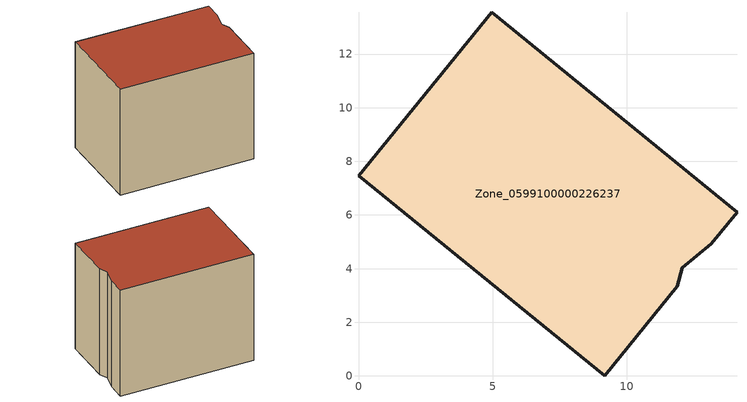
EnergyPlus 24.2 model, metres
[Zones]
Zone_0599100000226237
 floor ground (C_G): 12.07,4.04 11.88,3.34 9.19,0 0,7.46 4.96,13.56 14.12,6.1 13.16,4.92 z0
 wall outside (C_F): 13.16,4.92 14.12,6.1 4.96,13.56 0,7.46 9.19,0 11.88,3.34 12.07,4.04 13.16,4.92 z0:9.88
 roof outside (C_R): 11.88,3.34 12.07,4.04 13.16,4.92 14.12,6.1 4.96,13.56 0,7.46 9.19,0 z9.88
[BUILDING]
Pand.0599100000226237: North Axis=0; Terrain=City; Loads Convergence Tolerance Value=0.04; Temperature Convergence Tolerance Value=0.4; Solar Distribution=FullExterior; Maximum Number of Warmup Days=25; Minimum Number of Warmup Days=1
[Site:Location]
Rotterdam.The.Hague.AP_ZH_NLD Design_Conditions: Latitude=51.96; Longitude=4.45; Time Zone=1; Elevation=-4.5
[SITE:GROUNDTEMPERATURE:BUILDINGSURFACE]
18, 18, 18, 18, 18, 18, 18, 18, 18, 18, 18, 18
[MATERIAL] Thermal Absorptance=0.9; Solar Absorptance=0.7; Visible Absorptance=0.7
Name | Roughness | Thickness | Conductivity | Density | Specific Heat
G.TC.1975-1991 | MediumSmooth | 0.15 | 0.288461 | 540 | 1210
F.TC.1975-1991 | Rough | 0.3 | 0.230769 | 1920 | 840
R.TC.1975-1991 | MediumRough | 0.2 | 0.153846 | 1500 | 1000
[CONSTRUCTION]
C_G: G.TC.1975-1991
C_F: F.TC.1975-1991
C_R: R.TC.1975-1991
[ZONE]
Zone_0599100000226237: Type=1; Multiplier=1; Ceiling Height=Autocalculate; Volume=Autocalculate; Floor Area=autocalculate; Part of Total Floor Area=Yes
[ZONEINFILTRATION:DESIGNFLOWRATE]
Infil_Zone_0599100000226237: Zone or ZoneList or Space or SpaceList=Zone_0599100000226237; Schedule=AlwaysOn; Design Flow Rate Calculation Method=Flow/Area; Flow Rate per Floor Area=0.003; Constant Term Coefficient=1; Temperature Term Coefficient=0; Velocity Term Coefficient=0; Velocity Squared Term Coefficient=0
[HVACTEMPLATE:ZONE:IDEALLOADSAIRSYSTEM]
Zone_0599100000226237: Maximum Heating Supply Air Temperature=50; Minimum Cooling Supply Air Temperature=13; Maximum Heating Supply Air Humidity Ratio=0.0156; Minimum Cooling Supply Air Humidity Ratio=0.0077; Heating Limit=NoLimit; Cooling Limit=NoLimit; Dehumidification Control Type=ConstantSensibleHeatRatio; Cooling Sensible Heat Ratio=0.7; Dehumidification Setpoint=60; Humidification Control Type=None; Humidification Setpoint=30; Outdoor Air Method=None; Outdoor Air Flow Rate per Person=0.00944; Outdoor Air Flow Rate per Zone Floor Area=0; Outdoor Air Flow Rate per Zone=0; Demand Controlled Ventilation Type=None; Outdoor Air Economizer Type=NoEconomizer; Heat Recovery Type=None; Sensible Heat Recovery Effectiveness=0.7; Latent Heat Recovery Effectiveness=0.65
[ZONECONTROL:THERMOSTAT]
ThermostatControl_Zone_0599100000226237: Zone or ZoneList=Zone_0599100000226237; Control Type Schedule=DualSetpointControlType; Control 1=Thermostat_Zone_0599100000226237; Temperature Difference Between Cutout And Setpoint=0
[THERMOSTATSETPOINT:DUALSETPOINT]
Thermostat_Zone_0599100000226237: Heating Setpoint Temperature Schedule=HeatingSetpoint_Zone_0599100000226237; Cooling Setpoint Temperature Schedule=CoolingSetpoint_Zone_0599100000226237
[SCHEDULE:COMPACT]
HeatingSetpoint_Zone_0599100000226237: Through: 12/31, For: AllDays, Until: 24:00, 21
CoolingSetpoint_Zone_0599100000226237: Through: 12/31, For: AllDays, Until: 24:00, 24
DualSetpointControlType: Through: 12/31, For: AllDays, Until: 24:00, 4
AlwaysOn: Through: 12/31, For: AllDays, Until: 24:00, 1
